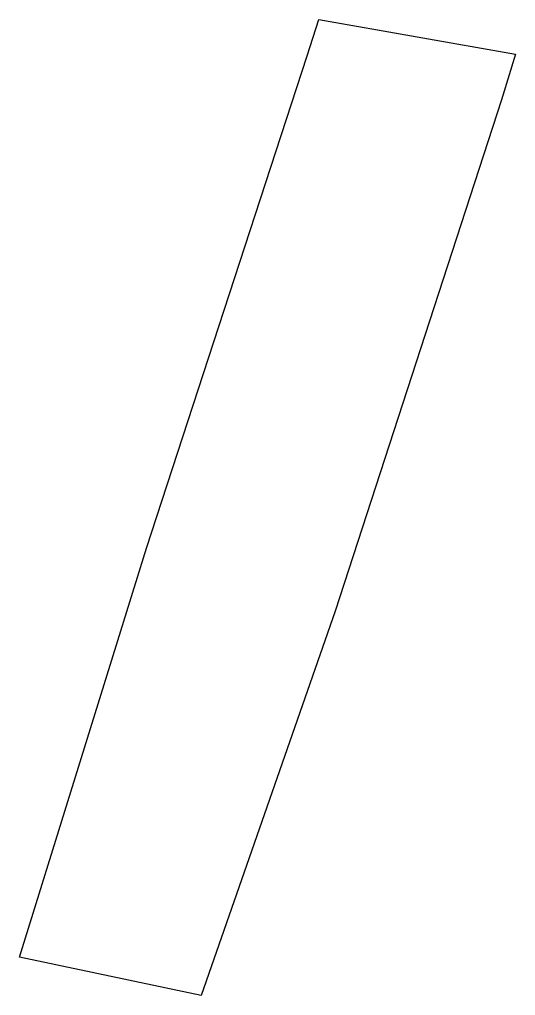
# Model space of a CAD drawing. Header units: millimetres. Extents: x 613916.6 to 613942.5, y 1319575.8 to 1319626.7.
import ezdxf

# ---------------------------------------------------------------- set-up
doc = ezdxf.new("R2010")
doc.units = ezdxf.units.MM

msp = doc.modelspace()

# ---------------------------------------------------------------- linework, layer by layer
msp.add_lwpolyline([(613932.268, 1319626.746), (613942.527, 1319624.933), (613941.797, 1319622.558), (613933.105, 1319595.881), (613926.111, 1319575.823), (613916.634, 1319577.821), (613923.257, 1319599.171), (613931.649, 1319624.851)], close=True)

doc.saveas('drawing.dxf')
